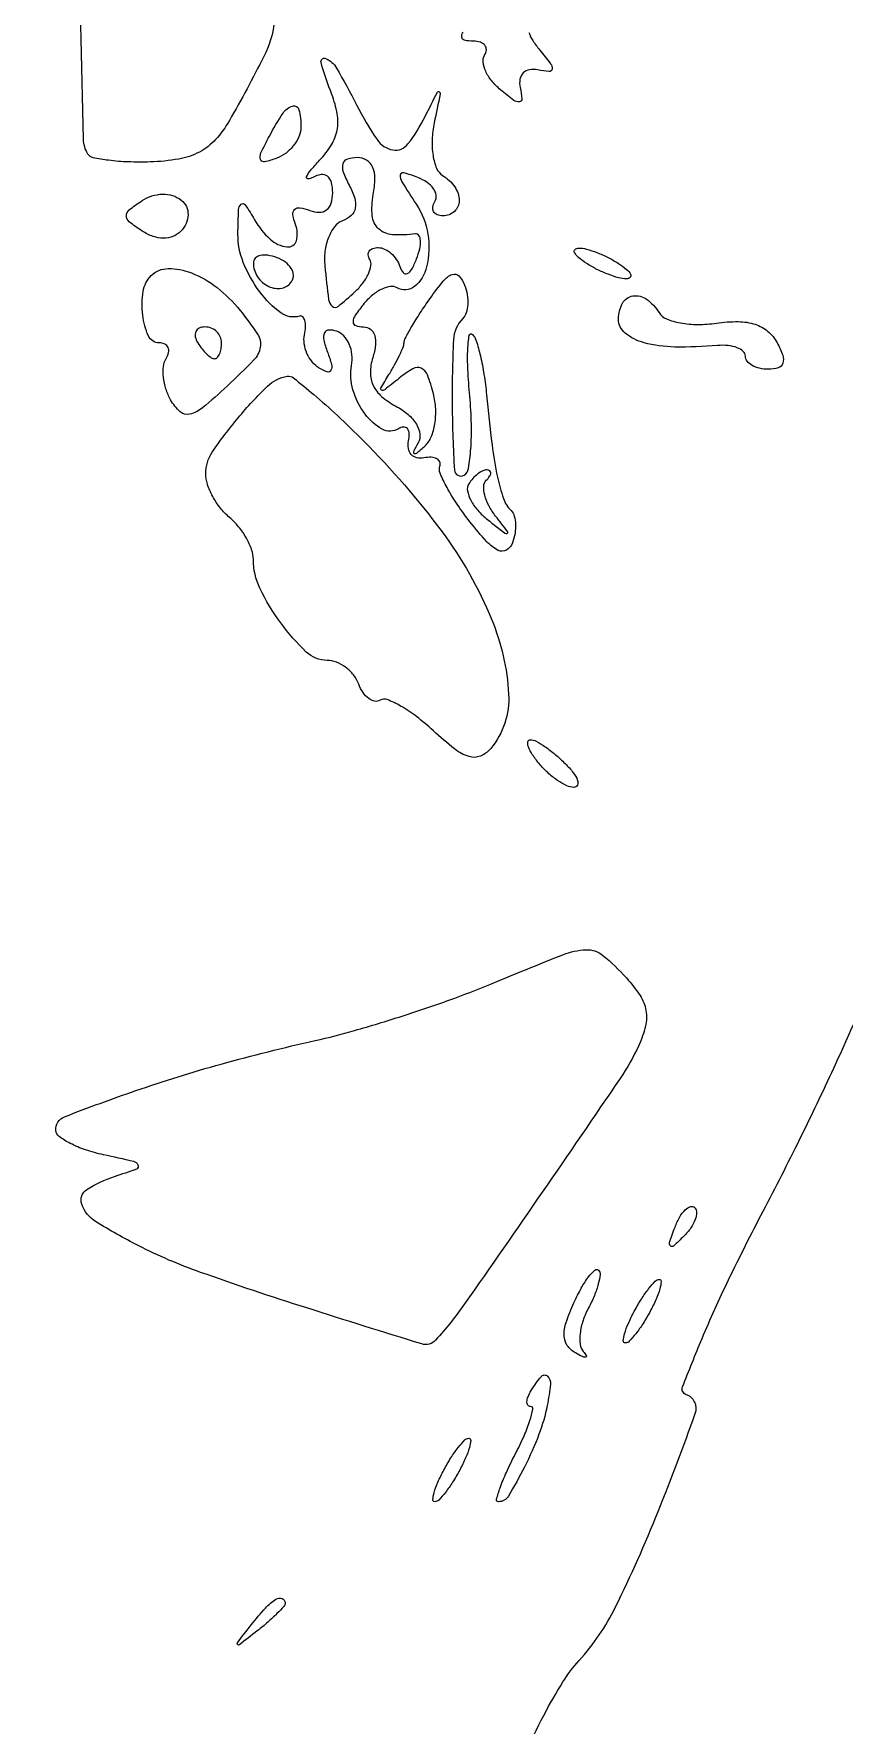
# Model space of a CAD drawing. Extents: x 0 to 848, y 0 to 1200.
# Drawn here: x 163.2 to 214.2, y 388.9 to 495.5 of the extents above; entities that cross this region are included whole.
import ezdxf

# ---------------------------------------------------------------- set-up
doc = ezdxf.new("R2010")
doc.units = 0

msp = doc.modelspace()

# ---------------------------------------------------------------- linework, layer by layer
for points in [[(178.320009, 496.168681, -0.084927), (177.662386, 494.039287, -0.012123), (175.491077, 490, -0.055871), (174.615984, 488.797523, -0.087321), (173.604019, 488.018812, -0.077445), (172.297044, 487.575389, -0.035661), (170.504451, 487.393328, -0.01615), (169.112543, 487.396629, -0.02296), (167.87952, 487.496201, -0.020226), (166.900369, 487.661194, -0.207386), (166.572694, 487.893328, -0.131485), (166.298182, 488.833814, -0.000312), (165.983574, 503.197547, -0.000836)], [(194.362923, 495.5428, 0.065366), (194.604819, 495.041629, 0.028132), (195.046828, 494.443576, -0.011331), (195.727486, 493.584545, -0.189494), (195.823629, 493.240975, -0.409962), (195.635508, 493.085403, -0.031381), (194.919273, 493.193576, 0.096297), (194.394196, 493.204413, 0.154725), (194, 493, 0.154725), (193.795587, 492.605804, 0.096297), (193.806424, 492.080727, -0.031438), (193.914186, 491.36666, -0.407506), (193.759092, 491.177589, -0.191339), (193.417003, 491.271612, -0.011598), (192.567435, 491.944034, -0.048888), (192.016698, 492.500334, -0.063011), (191.636963, 493.110322, -0.077016), (191.475156, 493.678937, -0.170905), (191.570027, 494.113307, 0.122328), (191.678088, 494.450501, 0.187802), (191.587221, 494.739534, 0.150801), (191.29994, 494.934212, 0.074192), (190.859017, 495, -0.049916), (190.304657, 495.055481, -0.326722), (190.127142, 495.25, -0.202115), (190.223427, 495.571822, -0.023962)], [(194.106907, 387.121682, -0.016025), (195.292863, 389.539086, -0.016304), (196.502248, 391.647674, -0.046265), (197.52139, 393, 0.070495), (199.819539, 396.377131, 0.018436), (202.498554, 402.37788, 0.010423), (204.842968, 408.565355, 0.419962), (204.268005, 409.743998, -0.42789), (204.038974, 410.229971, -0.007196), (205.265742, 413.278262, -0.013466), (206.932529, 416.971564, -0.007946), (209.110368, 421.293598, 0.00582), (211.435231, 425.858991, 0.006515), (213.565105, 430.309682, 0.006037), (215.282326, 434.14229, 0.034213)]]:
    msp.add_lwpolyline(points, format="xyb")
for points in [[(183.5, 491, 0.027764), (184.795802, 488.802361, 0.205483), (185.792011, 488.153659, 0.279307), (186.742691, 488.525521, 0.047316), (187.820605, 490.25, -0.001396), (188.596064, 491.788473, -0.452824), (188.71259, 491.818318, -0.302107), (188.769766, 491.676956, -0.001128), (188.392393, 489.859094, 0.041384), (188.260055, 488.799219, 0.049869), (188.318366, 487.797697, 0.057583), (188.543335, 486.993745, 0.158645), (188.918973, 486.550077, -0.101503), (189.6878, 485.825339, -0.152149), (189.967656, 484.953521, -0.215224), (189.670326, 484.279311, -0.184933), (188.940983, 484, -0.093902), (188.579271, 484.068535, -0.172183), (188.355576, 484.262969, -0.17347), (188.305453, 484.553712, -0.095482), (188.435239, 484.895215, 0.174566), (188.517488, 485.285067, 0.11939), (188.349989, 485.710119, 0.089462), (187.947119, 486.108115, 0.058681), (187.368088, 486.412246, 0.023917), (186.457195, 486.712675, 0.478329), (186.249357, 486.563806, 0.154799), (186.358512, 486.136767, 0.005657), (187.271054, 484.709071, -0.105927), (187.991184, 482.846742, -0.096918), (187.918466, 480.789108, -0.163364), (187.151907, 479.5456, -0.322555), (186.051846, 479.467957, 0.17557), (185.644742, 479.553018, 0.075601), (185.106024, 479.390769, 0.061576), (184.52467, 479.021049, 0.047192), (183.990862, 478.48899, 0.019968), (183.420859, 477.743519, 0.146544), (183.280476, 477.322505, 0.329266), (183.446324, 477.082843, 0.082507), (183.944943, 477, -0.16404), (184.379725, 476.853412, -0.159443), (184.643104, 476.471883, -0.103243), (184.693711, 475.857787, -0.045982), (184.51933, 475.060903, 0.074859), (184.369835, 474.121972, 0.114256), (184.548372, 473.320078, 0.104095), (185.079516, 472.62722, 0.054533), (185.979951, 472.01073, -0.053605), (186.744934, 471.489054, -0.080187), (187.268225, 470.874236, -0.103588), (187.487472, 470.251822, -0.162537), (187.381304, 469.699827, 0.011961), (187.089444, 469.150464, 0.435012), (187.134239, 469.030075, 0.28175), (187.29651, 469.055483, 0.008869), (187.820542, 469.517247, 0.112529), (188.204555, 470.07065, 0.055934), (188.434137, 470.897739, 0.051398), (188.487851, 471.85074, 0.052392), (188.345104, 472.788322, 0.025875), (187.96744, 473.977475, 0.198658), (187.576086, 474.396335, 0.243035), (187.055287, 474.37043, 0.038544), (186.185899, 473.771075, -0.00408), (185.274279, 473.045175, -0.257008), (185.078564, 473.013354, -0.469949), (185.029982, 473.146359, -0.006238), (185.542729, 474, 0.012625), (185.899162, 474.61095, 0.014935), (186.203816, 475.20625, 0.013837), (186.43035, 475.719752, 0.08586), (186.49199, 476, -0.112759), (186.575808, 476.303126, -0.009139), (186.983372, 477.027301, -0.011936), (187.511496, 477.879555, -0.008888), (188.13302, 478.795068, -0.018165), (188.982887, 479.911821, -0.12873), (189.529424, 480.308556, -0.306166), (189.948606, 480.213781, -0.097261), (190.306816, 479.642833, -0.051352), (190.469709, 479.039723, -0.053557), (190.503058, 478.424679, -0.05946), (190.410232, 477.889128, -0.124385), (190.194975, 477.528308, 0.187284), (189.605005, 476.189692, 0.013228), (189.528488, 472.028208, 0.012679), (189.663603, 467.987686, 0.56766), (190.274536, 467.670084, 0.217835), (190.555967, 468.09165, 0.021832), (190.699664, 469.324717, 0.024263), (190.736726, 470.879131, 0.016907), (190.634132, 472.631253, -0.010942), (190.515575, 474.312144, -0.022704), (190.511456, 475.626917, -0.032007), (190.601524, 476.471347, -0.60828), (190.799196, 476.534138, -0.122352), (191.042799, 476.129496, -0.016992), (191.300825, 475.176558, -0.018617), (191.530012, 474.005193, -0.014811), (191.692393, 472.727066, 0.006292), (192.038717, 469.572092, 0.021632), (192.377369, 467.540497, 0.032558), (192.755165, 466.193899, 0.112162), (193.235488, 465.431179, -0.127302), (193.436687, 465.089479, -0.058843), (193.520126, 464.576887, -0.052788), (193.483617, 463.985576, -0.049857), (193.324408, 463.403011, -0.169529), (192.937835, 462.946166, -0.253391), (192.426738, 462.927593, -0.093773), (191.707593, 463.470908, -0.017795), (190.643309, 464.731399, -0.017995), (189.840696, 465.833065, -0.024426), (189.203035, 466.885357, -0.022801), (188.770421, 467.780105, -0.181697), (188.75, 468.230622, 0.176306), (188.740565, 468.501251, 0.178845), (188.559375, 468.700558, 0.114272), (188.210918, 468.79008, 0.055385), (187.75, 468.75, -0.107674), (187.295078, 468.757791, -0.151664), (186.947903, 468.962459, -0.143575), (186.765562, 469.338129, -0.093083), (186.774777, 469.82433, 0.058776), (186.815716, 470.292818, 0.168168), (186.701093, 470.594163, 0.245286), (186.462427, 470.693115, 0.116912), (186.138083, 470.58534, -0.270775), (185.124909, 470.560304, -0.107856), (184.039482, 471.510461, -0.086735), (183.275126, 473.038452, -0.117933), (183.189127, 474.572068, 0.071427), (183.214094, 475.262379, 0.076225), (183.041294, 475.91559, 0.084359), (182.703345, 476.432434, 0.122361), (182.24932, 476.729816, 0.093541), (181.749706, 476.805237, 0.28683), (181.478439, 476.62149, 0.162995), (181.436688, 476.17679, 0.034231), (181.669259, 475.419515, -0.023134), (181.928995, 474.636122, -0.190935), (181.890975, 474.269875, -0.369757), (181.649606, 474.172994, -0.056796), (181.143419, 474.411362, -0.084284), (180.706754, 474.795698, -0.067032), (180.379647, 475.332811, -0.067293), (180.207282, 475.935018, -0.086494), (180.22348, 476.50983, 0.03818), (180.287039, 477.018084, 0.078635), (180.243608, 477.415461, 0.143289), (180.106031, 477.639627, 0.264857), (179.903695, 477.684423, -0.240221), (178.729618, 477.88785, -0.071727), (177.405924, 479.213876, -0.065148), (176.36851, 481.063324, -0.098481), (176.030409, 482.872445, -0.007104), (176.069568, 484.391074, -0.211703), (176.23525, 484.727821, -0.445385), (176.490909, 484.691349, -0.015918), (177.080099, 483.75, 0.073689), (178.05134, 482.535411, 0.159571), (179.124414, 482.039786, 0.371014), (179.708918, 482.434821, 0.159412), (179.657916, 483.449072, -0.051615), (179.492937, 484.061182, -0.240886), (179.601855, 484.398145, -0.240886), (179.938818, 484.507063, -0.051615), (180.550928, 484.342084, 0.086848), (181.155458, 484.223847, 0.169991), (181.615995, 484.374871, 0.158029), (181.90352, 484.791837, 0.072683), (182, 485.452028, 0.061791), (181.919067, 486.104417, 0.168043), (181.66745, 486.488612, 0.202624), (181.269321, 486.593739, 0.092448), (180.75, 486.41815, -0.112618), (180.444512, 486.328276, -0.548413), (180.358643, 486.446201, -0.080918), (180.595854, 486.846136, -0.014528), (181.173039, 487.496457, 0.051154), (181.916453, 488.468869, 0.091641), (182.276741, 489.404064, 0.089808), (182.282655, 490.419393, 0.047538), (181.947789, 491.637324, -0.018605), (181.267296, 493.649484, -0.630197), (181.555242, 493.909803, -0.166324), (182.238436, 493.311521, -0.011171)], [(180, 489.606989, -0.097624), (179.886414, 489.030779, -0.066866), (179.552578, 488.451483, -0.064109), (179.059143, 487.957033, -0.073124), (178.476861, 487.629494, -0.035579), (177.712709, 487.397061, -0.385819), (177.454668, 487.542176, -0.192214), (177.478702, 487.957994, -0.013467), (178.012045, 489.022505, -0.021649), (178.868143, 490.468054, -0.178579), (179.471244, 490.916515, -0.429399), (179.873253, 490.683541, -0.058665)], [(183.0357, 485.933294, -0.045139), (183.384439, 485.111155, -0.124647), (183.423712, 484.488073, -0.162605), (183.164905, 484.022613, -0.093911), (182.614276, 483.682225, 0.137617), (182.115983, 483.311285, 0.071664), (181.731914, 482.631499, 0.062607), (181.513638, 481.762694, 0.055944), (181.504967, 480.832264, 0.005232), (181.743851, 478.725683, 0.186698), (181.972264, 478.300047, 0.363035), (182.340897, 478.295386, 0.015562), (183.39504, 479.210573, 0.042718), (183.895434, 479.759327, 0.055473), (184.246907, 480.341543, 0.067068), (184.409224, 480.869342, 0.17908), (184.336023, 481.25, -0.109765), (184.23955, 481.53562, -0.180621), (184.301952, 481.779688, -0.159543), (184.519021, 481.943569, -0.082753), (184.85765, 482, -0.109743), (185.260521, 481.910498, -0.070092), (185.664171, 481.647665, -0.065183), (186.00738, 481.25909, -0.067992), (186.233146, 480.800562, 0.094089), (186.445165, 480.420968, 0.339686), (186.698474, 480.364621, 0.162722), (186.981321, 480.632727, 0.030791), (187.280491, 481.288566, 0.033383), (187.478238, 481.928582, 0.068846), (187.52807, 482.449059, 0.128013), (187.430308, 482.768872, 0.300443), (187.214012, 482.869583, -0.053756), (185.764557, 482.810769, -0.171798), (184.888959, 483.188347, -0.18735), (184.491233, 484.005461, -0.065585), (184.555556, 485.333333, 0.040376), (184.657476, 486.36285, 0.107226), (184.514552, 487.08395, 0.16122), (184.135383, 487.508502, 0.131275), (183.543348, 487.666667, 0.078692), (182.923974, 487.568579, 0.247839), (182.640145, 487.276332, 0.16222), (182.658897, 486.766108, 0.033268)], [(172.441641, 483.041641, -0.097397), (171.936307, 482.7024, -0.099586), (171.344168, 482.583282, -0.086869), (170.686389, 482.698432, -0.056176), (169.991641, 483.041641, -0.025124), (169.183189, 483.620404, -0.228677), (169, 484, -0.228677), (169.183189, 484.379596, -0.025124), (169.991641, 484.958359, -0.133619), (171.287335, 485.366859, -0.177743), (172.453084, 484.990783, -0.239222), (172.88544, 484.065933, -0.190526)], [(200, 481, -0.027796), (200.514186, 480.625641, -0.102785), (200.765625, 480.315379, -0.335455), (200.732273, 480.122372, -0.190341), (200.5, 480.030626, -0.067616), (200.012663, 480.096832, -0.024967), (199.353125, 480.315379, -0.024204), (198.647707, 480.628962, -0.026766), (198, 481, -0.027796), (197.485814, 481.374359, -0.102785), (197.234375, 481.684621, -0.335455), (197.267727, 481.877628, -0.190341), (197.5, 481.969374, -0.067616), (197.987337, 481.903168, -0.024967), (198.646875, 481.684621, -0.024204), (199.352293, 481.371038, -0.026766)], [(176.16551, 478.043931, -0.024092), (177.26, 476.550613, -0.19043), (177.433754, 475.727151, -0.151211), (177.018268, 474.906257, -0.013674), (175.355315, 473.27833, -0.012951), (173.799858, 471.909931, -0.11475), (172.989538, 471.501259, -0.250573), (172.385735, 471.656997, -0.079449), (171.789838, 472.411056, -0.050597), (171.491791, 473.098497, -0.049716), (171.335677, 473.835858, -0.054064), (171.334822, 474.511662, -0.112171), (171.504895, 475.00792, 0.083443), (171.659403, 475.386952, 0.162138), (171.626838, 475.708576, 0.181677), (171.414479, 475.922461, 0.107801), (171.059017, 476, -0.296169), (170.387216, 476.436194, -0.07606), (170.028531, 477.746391, -0.068757), (170.061315, 479.242677, -0.15784), (170.568177, 480.234843, -0.197435), (171.62601, 480.676539, -0.094977), (173.096531, 480.403321, -0.073621), (174.710937, 479.478833, -0.055832)], [(177, 481.027632, 0.148325), (177.262587, 480.161933, 0.13568), (177.969556, 479.551715, 0.160177), (178.801327, 479.447445, 0.209036), (179.425158, 479.878903, 0.157716), (179.521435, 480.271104, 0.122565), (179.38409, 480.691106, 0.09613), (179.023704, 481.076686, 0.065363), (178.494256, 481.36383, 0.052397), (177.921921, 481.517132, 0.094863), (177.438938, 481.5016, 0.143728), (177.122304, 481.325812, 0.197116)], [(202.559405, 477.903881, 0.159192), (203.023012, 477.51221, 0.050944), (203.899972, 477.256281, 0.044899), (204.998615, 477.154461, 0.037118), (206.17174, 477.238514, -0.037512), (207.551081, 477.336251, -0.07725), (208.616874, 477.165956, -0.097668), (209.417181, 476.721072, -0.094612), (209.999305, 476.001299, -0.037249), (210.348003, 475.213991, -0.167228), (210.353506, 474.717376, -0.23966), (210.062578, 474.429549, -0.077553), (209.445986, 474.333333, -0.054864), (208.892834, 474.394213, -0.074497), (208.424759, 474.574662, -0.094028), (208.110724, 474.841421, -0.171428), (208, 475.154877, 0.211241), (207.866313, 475.457189, 0.092765), (207.485938, 475.692013, 0.068173), (206.920006, 475.82568, 0.044883), (206.25, 475.829767, -0.024608), (203.556603, 475.737072, -0.061661), (201.612201, 476.007055, -0.10408), (200.429057, 476.605894, -0.227516), (200, 477.5, -0.125138), (200.251295, 478.488348, -0.233173), (200.910814, 478.9539, -0.198358), (201.776212, 478.746592, -0.097928)], [(173.5, 476, 0.029505), (173.768994, 475.617226, 0.035638), (174.066025, 475.29375, 0.038439), (174.34829, 475.065539, 0.151918), (174.559017, 475, 0.210953), (174.727648, 475.07446, 0.081139), (174.870461, 475.29375, 0.061769), (174.967655, 475.617151, 0.042167), (175, 476, 0.105053), (174.918938, 476.381556, 0.099167), (174.688914, 476.70625, 0.09642), (174.345238, 476.923877, 0.093332), (173.940983, 477, 0.108972), (173.586039, 476.921712, 0.182303), (173.3746, 476.70625, 0.161196), (173.343488, 476.3821, 0.082592)], [(183.947074, 469.817632, -0.036598), (188.887954, 464.09519, -0.061898), (192.005938, 458.591364, -0.084086), (193.081512, 453.870614, -0.18946), (191.952068, 450.442245, -0.123843), (191.301942, 449.966594, -0.173575), (190.589329, 449.937015, -0.091555), (189.679364, 450.416367, -0.019994), (188.327382, 451.572397, 0.023254), (187.283441, 452.453321, 0.03376), (186.279953, 453.120743, 0.035866), (185.433128, 453.527432, 0.236676), (184.978978, 453.487008, -0.18715), (184.640848, 453.424236, -0.116157), (184.267147, 453.590109, -0.084708), (183.912306, 453.968902, -0.054389), (183.63617, 454.505744, 0.075624), (183.311099, 455.076973, 0.064677), (182.815146, 455.561062, 0.066831), (182.230711, 455.888475, 0.094579), (181.646395, 456, -0.192963), (180.335254, 456.525573, -0.04404), (178.727317, 458.357804, -0.045275), (177.413619, 460.540555, -0.113305), (177, 462.342372, 0.084944), (176.891973, 462.973651, 0.043747), (176.559375, 463.705805, 0.041816), (176.073948, 464.419287, 0.049306), (175.5, 465, -0.052741), (174.926022, 465.588758, -0.042669), (174.440625, 466.326383, -0.044229), (174.108674, 467.093644, -0.080153), (174, 467.767205, -0.149796), (174.412993, 469.11479, -0.025631), (176.044878, 471.279294, -0.025504), (177.888414, 473.265111, -0.152733), (179.132353, 473.894514, -0.212897), (179.529575, 473.791291, -0.007209), (180.807523, 472.740443, -0.012462), (182.298506, 471.412758, -0.008237)], [(190.570027, 467.113307, 0.187169), (190.4884, 466.673521, 0.075215), (190.693826, 466.086608, 0.060274), (191.13587, 465.450401, 0.044598), (191.76101, 464.863307, 0.001748), (192.85039, 464.015406, 0.27909), (192.99711, 463.998672, 0.480912), (193.022903, 464.102491, 0.002309), (192.258676, 465.092009, -0.04346), (191.832052, 465.749775, -0.05878), (191.575276, 466.409651, -0.073134), (191.514337, 466.973454, -0.188967), (191.675343, 467.342009, 0.04506), (191.886493, 467.59508, 0.133007), (191.961551, 467.806715, 0.259352), (191.898657, 467.943435, 0.159357), (191.725684, 468, 0.114559), (191.453478, 467.936804, 0.049594), (191.135554, 467.739534, 0.045544), (190.82467, 467.452526, 0.045209)], [(196.642857, 449.5, -0.030007), (197.154438, 448.923032, -0.078501), (197.423468, 448.440625, -0.19907), (197.411096, 448.138748, -0.292116), (197.193873, 448, -0.112363), (196.743571, 448.102489, -0.038054), (196.157967, 448.440625, -0.035584), (195.546404, 448.92599, -0.034033), (195, 449.5, -0.025998), (194.570237, 450.076326, -0.059248), (194.324622, 450.559375, -0.129665), (194.295323, 450.869644, -0.367029), (194.448984, 451, -0.125339), (194.809945, 450.90807, -0.025246), (195.379657, 450.559375, -0.025202), (196.017684, 450.074232, -0.021226)], [(200.503676, 435.995938, -0.039503), (201.359067, 434.886004, -0.099562), (201.735011, 433.94247, -0.105689), (201.705693, 432.96234, -0.048074), (201.280091, 431.745938, -0.04108), (200.101937, 429.66302, -0.001652), (195.193496, 422.491155, -0.002004), (190.309514, 415.465805, -0.031303), (188.482621, 413.179126, -0.290996), (187.610553, 412.939866, -0.002285), (180.369053, 415.204951, -0.007936), (173.672298, 417.450918, -0.03281), (169.75, 419.132681, -0.021617), (167.06264, 420.649611, -0.172241), (166.188646, 421.747025, -0.346072), (166.510387, 422.671468, -0.064537), (168.25, 423.491792, 0.008264), (169.659913, 423.971994, 0.451222), (169.752442, 424.20483, 0.221244), (169.472041, 424.425089, 0.003938), (167.556697, 424.858423, -0.026732), (166.42533, 425.169192, -0.037706), (165.461334, 425.573247, -0.04194), (164.76585, 426.00552, -0.220289), (164.556697, 426.39093, -0.327486), (165.108634, 427.253158, -0.008758), (169.598721, 428.896845, -0.015888), (174.968627, 430.567545, -0.012343), (180.904762, 432.052788, 0.014617), (183.377485, 432.683435, 0.008039), (186.365476, 433.591475, 0.008008), (189.369864, 434.610898, 0.012698), (191.904762, 435.589807, -0.00398), (196.506206, 437.459576, -0.082891), (197.95537, 437.772394, -0.186648), (199.015823, 437.418786, -0.036097)], [(204.124088, 419.733333, -0.011214), (203.463552, 419.106486, -0.400052), (203.270328, 419.111181, -0.286372), (203.21821, 419.336218, -0.008399), (203.564293, 420.293128, -0.036269), (203.866277, 420.940734, -0.070189), (204.210949, 421.395085, -0.120343), (204.538684, 421.59249, -0.278911), (204.806872, 421.526461, -0.20742), (204.927901, 421.220211, -0.082976), (204.837219, 420.768815, -0.063152), (204.558688, 420.246577, -0.043285)], [(198.116204, 415.217129, 0.042316), (197.76884, 414.410902, 0.05061), (197.587559, 413.604408, 0.058425), (197.585315, 412.914069, 0.156477), (197.785184, 412.471158, -0.046431), (197.977112, 412.214207, -0.523587), (197.933912, 412.116404, -0.161936), (197.725371, 412.143858, -0.017306), (197.28771, 412.375386, -0.112385), (196.775924, 412.84743, -0.144564), (196.578693, 413.453122, -0.089179), (196.706169, 414.295294, -0.024859), (197.20015, 415.539937, -0.019318), (197.661521, 416.456915, -0.035149), (198.117449, 417.160368, -0.044899), (198.509916, 417.594474, -0.402719), (198.743461, 417.589872, -0.228153), (198.842024, 417.308351, -0.036664), (198.731868, 416.720215, -0.034295), (198.486272, 415.996145, -0.02396)], [(202, 415, -0.018122), (201.553569, 414.233921, -0.025446), (201.097178, 413.5875, -0.023718), (200.683068, 413.108693, -0.205392), (200.429632, 413, -0.439016), (200.307737, 413.132581, -0.048507), (200.390928, 413.5875, -0.03505), (200.624831, 414.232522, -0.018363), (201, 415, -0.018122), (201.446431, 415.766079, -0.025446), (201.902822, 416.4125, -0.023718), (202.316932, 416.891307, -0.205392), (202.570368, 417, -0.439016), (202.692263, 416.867419, -0.048507), (202.609072, 416.4125, -0.03505), (202.375169, 415.767478, -0.018363)], [(195.512498, 409.064897, -0.043896), (194.994406, 407.249438, -0.025832), (194.078877, 405.184786, -0.018356), (193.064658, 403.353328, -0.262905), (192.439136, 403, -0.491183), (192.323856, 403.149258, -0.021107), (192.548435, 403.88125, -0.0222), (192.939796, 404.849018, -0.012142), (193.5, 406, 0.014493), (194.053567, 407.151065, 0.026897), (194.423893, 408.11875, 0.030124), (194.606697, 408.830252, 0.471407), (194.466663, 409, -0.240679), (194.298771, 409.085786, -0.166352), (194.235268, 409.29375, -0.089184), (194.304419, 409.616253, -0.041137), (194.5, 410, -0.036015), (195.143184, 410.890398, -0.428376), (195.52447, 410.914747, -0.236489), (195.712574, 410.416022, -0.021623)], [(190, 405, -0.018122), (189.553569, 404.233921, -0.025446), (189.097178, 403.5875, -0.023718), (188.683068, 403.108693, -0.205392), (188.429632, 403, -0.439016), (188.307737, 403.132581, -0.048507), (188.390928, 403.5875, -0.03505), (188.624831, 404.232522, -0.018363), (189, 405, -0.018122), (189.446431, 405.766079, -0.025446), (189.902822, 406.4125, -0.023718), (190.316932, 406.891307, -0.205392), (190.570368, 407, -0.439016), (190.692263, 406.867419, -0.048507), (190.609072, 406.4125, -0.03505), (190.375169, 405.767478, -0.018363)], [(179, 396.622445, -0.184603), (178.91885, 396.410139, -0.013803), (178.485938, 395.952641, -0.017649), (177.920402, 395.425681, -0.012436), (177.25, 394.872445, -0.001576), (176.120493, 393.99236, -0.377591), (176, 394, -0.377591), (175.99236, 394.120493, -0.001576), (176.872445, 395.25, -0.017685), (177.76332, 396.306759, -0.065617), (178.426111, 396.869516, -0.241985), (178.806605, 396.90695, -0.307699)]]:
    msp.add_lwpolyline(points, format="xyb", close=True)

doc.saveas('drawing.dxf')
